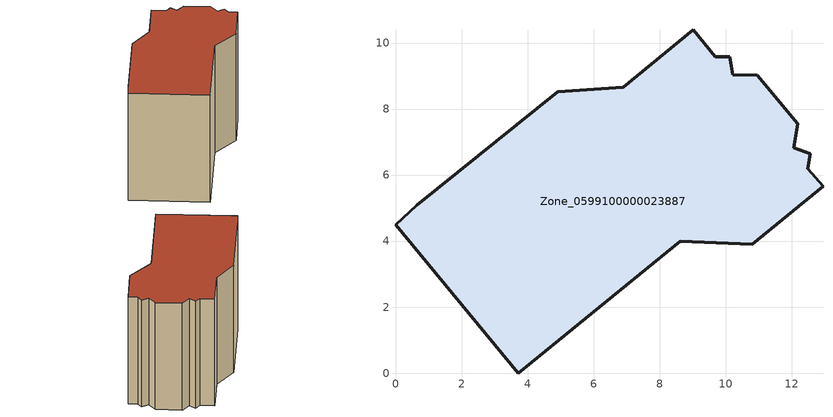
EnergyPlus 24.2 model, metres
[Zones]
Zone_0599100000023887
 floor ground (C_G): 10.96,9.03 12.19,7.56 12.07,6.83 12.57,6.65 12.49,6.19 12.95,5.66 10.8,3.9 8.63,4 3.72,0 0,4.5 0.65,5.09 4.92,8.53 6.9,8.66 9.02,10.4 9.69,9.58 10.13,9.58 10.22,9.04 z0
 wall outside (C_F): 6.9,8.66 4.92,8.53 0.65,5.09 0,4.5 3.72,0 8.63,4 10.8,3.9 12.95,5.66 12.49,6.19 12.57,6.65 12.07,6.83 12.19,7.56 10.96,9.03 10.22,9.04 10.13,9.58 9.69,9.58 9.02,10.4 6.9,8.66 z0:9.07
 roof outside (C_R): 10.22,9.04 10.13,9.58 9.69,9.58 9.02,10.4 6.9,8.66 4.92,8.53 0.65,5.09 0,4.5 3.72,0 8.63,4 10.8,3.9 12.95,5.66 12.49,6.19 12.57,6.65 12.07,6.83 12.19,7.56 10.96,9.03 z9.07
[BUILDING]
Pand.0599100000023887: North Axis=0; Terrain=City; Loads Convergence Tolerance Value=0.04; Temperature Convergence Tolerance Value=0.4; Solar Distribution=FullExterior; Maximum Number of Warmup Days=25; Minimum Number of Warmup Days=1
[Site:Location]
Rotterdam.The.Hague.AP_ZH_NLD Design_Conditions: Latitude=51.96; Longitude=4.45; Time Zone=1; Elevation=-4.5
[SITE:GROUNDTEMPERATURE:BUILDINGSURFACE]
18, 18, 18, 18, 18, 18, 18, 18, 18, 18, 18, 18
[MATERIAL] Thermal Absorptance=0.9; Solar Absorptance=0.7; Visible Absorptance=0.7
Name | Roughness | Thickness | Conductivity | Density | Specific Heat
G.TI.1946 | MediumSmooth | 0.15 | 1 | 540 | 1210
F.TI.1946 | Rough | 0.3 | 0.857143 | 1920 | 840
R.TI.1946 | MediumRough | 0.2 | 0.1 | 1500 | 1000
[CONSTRUCTION]
C_G: G.TI.1946
C_F: F.TI.1946
C_R: R.TI.1946
[ZONE]
Zone_0599100000023887: Type=1; Multiplier=1; Ceiling Height=Autocalculate; Volume=Autocalculate; Floor Area=autocalculate; Part of Total Floor Area=Yes
[ZONEINFILTRATION:DESIGNFLOWRATE]
Infil_Zone_0599100000023887: Zone or ZoneList or Space or SpaceList=Zone_0599100000023887; Schedule=AlwaysOn; Design Flow Rate Calculation Method=Flow/Area; Flow Rate per Floor Area=0.003; Constant Term Coefficient=1; Temperature Term Coefficient=0; Velocity Term Coefficient=0; Velocity Squared Term Coefficient=0
[HVACTEMPLATE:ZONE:IDEALLOADSAIRSYSTEM]
Zone_0599100000023887: Maximum Heating Supply Air Temperature=50; Minimum Cooling Supply Air Temperature=13; Maximum Heating Supply Air Humidity Ratio=0.0156; Minimum Cooling Supply Air Humidity Ratio=0.0077; Heating Limit=NoLimit; Cooling Limit=NoLimit; Dehumidification Control Type=ConstantSensibleHeatRatio; Cooling Sensible Heat Ratio=0.7; Dehumidification Setpoint=60; Humidification Control Type=None; Humidification Setpoint=30; Outdoor Air Method=None; Outdoor Air Flow Rate per Person=0.00944; Outdoor Air Flow Rate per Zone Floor Area=0; Outdoor Air Flow Rate per Zone=0; Demand Controlled Ventilation Type=None; Outdoor Air Economizer Type=NoEconomizer; Heat Recovery Type=None; Sensible Heat Recovery Effectiveness=0.7; Latent Heat Recovery Effectiveness=0.65
[ZONECONTROL:THERMOSTAT]
ThermostatControl_Zone_0599100000023887: Zone or ZoneList=Zone_0599100000023887; Control Type Schedule=DualSetpointControlType; Control 1=Thermostat_Zone_0599100000023887; Temperature Difference Between Cutout And Setpoint=0
[THERMOSTATSETPOINT:DUALSETPOINT]
Thermostat_Zone_0599100000023887: Heating Setpoint Temperature Schedule=HeatingSetpoint_Zone_0599100000023887; Cooling Setpoint Temperature Schedule=CoolingSetpoint_Zone_0599100000023887
[SCHEDULE:COMPACT]
HeatingSetpoint_Zone_0599100000023887: Through: 12/31, For: AllDays, Until: 24:00, 21
CoolingSetpoint_Zone_0599100000023887: Through: 12/31, For: AllDays, Until: 24:00, 24
DualSetpointControlType: Through: 12/31, For: AllDays, Until: 24:00, 4
AlwaysOn: Through: 12/31, For: AllDays, Until: 24:00, 1
